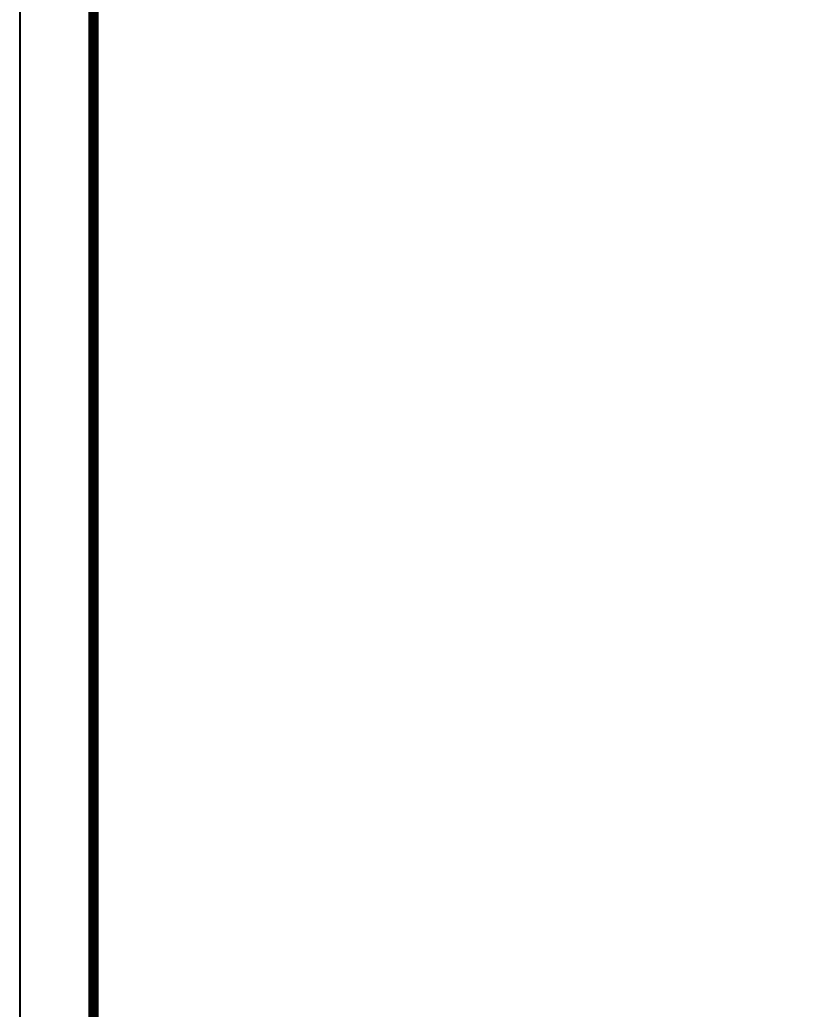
# Model space of a CAD drawing. Extents: x 0 to 1647, y 4681 to 5260.
# Drawn here: x 0 to 137.6, y 4919.1 to 5089.5 of the extents above; entities that cross this region are included whole.
import ezdxf

# ---------------------------------------------------------------- set-up
doc = ezdxf.new("R2010")
doc.units = 0
doc.header["$LTSCALE"] = 30
doc.header["$MEASUREMENT"] = 0
doc.header["$PDMODE"] = 3
doc.header["$PDSIZE"] = -10
doc.layers.get('0').update_dxf_attribs({"linetype": 'CONTINUOUS'})
doc.layers.get('DEFPOINTS').update_dxf_attribs({"linetype": 'CONTINUOUS'})
doc.styles.add('Daelim Dimension', font='NanumGothic.ttf')
doc.dimstyles.new('DEFAULT', dxfattribs={"dimscale": 2, "dimtxt": 2, "dimasz": 2, "dimexe": 0, "dimexo": 2, "dimgap": 1, "dimtad": 1, "dimdec": 1, "dimzin": 9, "dimdsep": 46, "dimtxsty": 'Daelim Dimension', "dimcen": 0.5, "dimclrd": 252, "dimclre": 252, "dimclrt": 3, "dimadec": 1, "dimazin": 0, "dimtfac": 1, "dimtdec": 1, "dimtix": 1, "dimtmove": 0, "dimatfit": 3, "dimfxl": 0, "dimtolj": 1, "dimtzin": 1, "dimlwd": 9, "dimlwe": 9, "dimarcsym": 0})

# ---------------------------------------------------------------- blocks, each defined once
blk = doc.blocks.new('*D9')
at = {"color": 5, "lineweight": 9, "ltscale": 0.5}
for p, q in [((207.11, 4917.63), (207.11, 4893.7)), ((232.31, 4917.73), (232.31, 4893.7)), ((207.11, 4895.7), (75.95, 4895.7)), ((228.31, 4895.7), (211.11, 4895.7))]:
    blk.add_line(p, q, dxfattribs=at)
at = {"color": 5, "ltscale": 0.5}
for points in [[(211.11, 4896.37), (211.11, 4895.04), (207.11, 4895.7)], [(228.31, 4896.37), (228.31, 4895.04), (232.31, 4895.7)]]:
    blk.add_solid(points, dxfattribs=at)
at = {"layer": 'DEFPOINTS', "color": 0, "ltscale": 0.5}
for p in [(207.11, 4921.63), (232.31, 4921.73), (232.31, 4895.7)]:
    blk.add_point(p, dxfattribs=at)
at = {"color": 7, "ltscale": 0.5, "insert": (122.14, 4904.34), "char_height": 10, "attachment_point": 5, "style": 'Daelim Dimension'}
blk.add_mtext('\\A1;설치 구멍 %%C35', dxfattribs=at)

msp = doc.modelspace()

# ---------------------------------------------------------------- linework, layer by layer
at = {"ltscale": 0.5}
msp.add_lwpolyline([(0, 4681.18), (789.88, 4681.18), (789.88, 5259.94), (0, 5259.94)], close=True, dxfattribs=at)
at = {"color": 5, "linetype": 'ByBlock', "lineweight": 200, "const_width": 1.82}
msp.add_lwpolyline([(12.7, 4705.96), (777.1, 4705.96), (777.1, 5246.5), (12.7, 5246.5)], close=True, dxfattribs=at)

# ---------------------------------------------------------------- dimensions: what is measured, and where the dimension line sits
at = {"color": 5, "ltscale": 0.5}
dim = msp.add_linear_dim(base=(232.31, 4895.7), p1=(207.11, 4921.63), p2=(232.31, 4921.73), text='설치 구멍 %%C35', dimstyle='DEFAULT', override={"dimtxt": 5, "dimexe": 1, "dimdec": 0, "dimclrd": 5, "dimclre": 5, "dimclrt": 7}, dxfattribs=at)
dim.commit()
dim.dimension.update_dxf_attribs({"geometry": '*D9', "text_midpoint": (122.14, 4895.7), "dimtype": 128})

doc.saveas('drawing.dxf')
